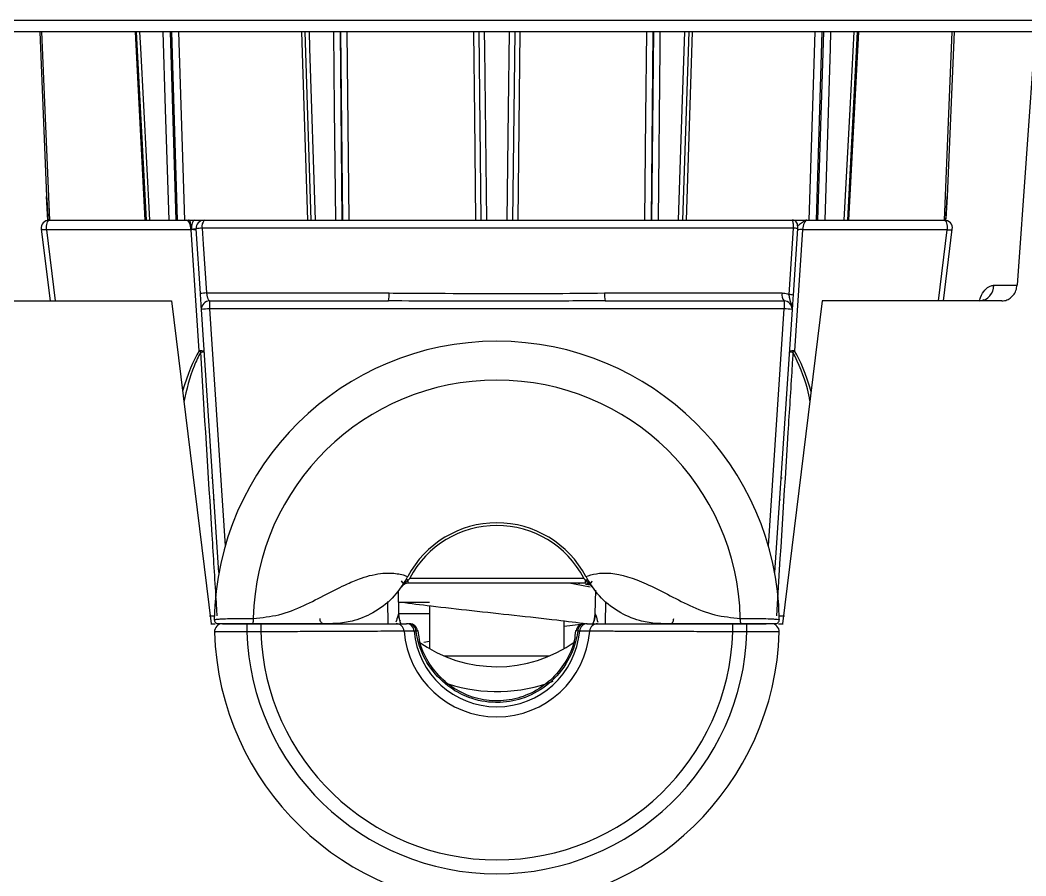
# Model space of a CAD drawing. Extents: x 6 to 134, y 3 to 97.
# Drawn here: x 56.317 to 58.186, y 4.373 to 5.963 of the extents above; entities that cross this region are included whole.
import ezdxf

# ---------------------------------------------------------------- set-up
doc = ezdxf.new("R2010")
doc.units = 0
doc.header["$MEASUREMENT"] = 0
doc.layers.add('OBJECT', color=7, linetype='CONTINUOUS')

msp = doc.modelspace()

# ---------------------------------------------------------------- linework, layer by layer
at = {"layer": 'OBJECT'}
for p, q in [((55.1074, 5.9633), (59.2995, 5.9633)), ((56.3538, 5.9414), (56.3666, 5.6356)), ((56.3725, 5.5914), (56.3579, 5.9414)), ((56.533, 5.9414), (56.5514, 5.5914)), ((56.596, 5.9414), (56.607, 5.5914)), ((56.6102, 5.5914), (56.5993, 5.9414)), ((56.6119, 5.9414), (56.6229, 5.5914)), ((56.8464, 5.9414), (56.8577, 5.5914)), ((56.9119, 5.9414), (56.9155, 5.5914)), ((56.917, 5.5914), (56.9134, 5.9414)), ((56.9248, 5.9414), (56.9284, 5.5914)), ((57.1742, 5.5914), (57.1703, 5.9414)), ((57.2366, 5.9414), (57.2327, 5.5914)), ((57.2461, 5.9414), (57.2422, 5.5914)), ((57.4934, 5.9414), (57.4899, 5.5914)), ((57.4914, 5.5914), (57.495, 5.9414)), ((57.5491, 5.5914), (57.5605, 5.9414)), ((57.5662, 5.9414), (57.5549, 5.5914)), ((57.8076, 5.9414), (57.7966, 5.5914)), ((57.7998, 5.5914), (57.8108, 5.9414)), ((57.8554, 5.5914), (57.8738, 5.9414)), ((57.8752, 5.9414), (57.8568, 5.5914)), ((58.049, 5.9414), (58.0344, 5.5914)), ((58.053, 5.9414), (58.0402, 5.6356)), ((58.2039, 5.9414), (58.1702, 5.4705)), ((56.3688, 5.5908), (56.3666, 5.6356)), ((58.038, 5.591), (58.0402, 5.6356)), ((56.3717, 5.5914), (56.6274, 5.5914)), ((56.6301, 5.5914), (56.6404, 5.5914)), ((56.6404, 5.5914), (56.6419, 5.5914)), ((56.6595, 5.5914), (57.7524, 5.5914)), ((57.7791, 5.5914), (58.0349, 5.5914)), ((56.3568, 5.5745), (56.3733, 5.4414)), ((56.6351, 5.5738), (56.3664, 5.5738)), ((56.3664, 5.5738), (56.3828, 5.4414)), ((56.65, 5.3485), (56.6351, 5.5738)), ((56.6525, 5.4549), (56.6445, 5.5754)), ((57.7546, 5.5766), (56.6558, 5.5766)), ((57.7464, 5.4532), (57.7546, 5.5766)), ((57.7621, 5.5758), (57.7539, 5.4523)), ((57.7715, 5.5738), (57.7565, 5.3485)), ((58.0402, 5.5738), (57.7715, 5.5738)), ((58.0238, 5.4414), (58.0402, 5.5738)), ((58.0333, 5.4414), (58.0498, 5.5745)), ((58.1266, 5.4705), (58.1702, 5.4705)), ((56.2652, 5.4414), (56.5988, 5.4414)), ((56.5988, 5.4414), (56.6724, 4.8414)), ((56.6638, 5.4561), (57.0032, 5.4561)), ((56.6695, 5.4414), (56.6695, 5.4266)), ((56.6695, 5.4414), (57.0018, 5.4414)), ((57.4034, 5.4561), (57.7335, 5.4561)), ((57.4048, 5.4414), (57.7371, 5.4414)), ((57.8081, 5.4414), (57.7344, 4.8414)), ((57.7371, 5.4414), (57.7371, 5.4266)), ((58.1416, 5.4414), (57.8081, 5.4414)), ((56.687, 4.9365), (56.6545, 5.4254)), ((57.7371, 5.4266), (56.6695, 5.4266)), ((56.6695, 5.4266), (56.6987, 4.9864)), ((57.7079, 4.9864), (57.7371, 5.4266)), ((57.7521, 5.4254), (57.7196, 4.9365)), ((56.673, 5.1125), (56.6753, 5.1125)), ((57.7313, 5.1125), (57.7336, 5.1125)), ((56.678, 5.0714), (56.6764, 5.0714)), ((57.7286, 5.0714), (57.7305, 5.0714)), ((57.0377, 4.9291), (57.0369, 4.9277)), ((57.0385, 4.9164), (57.0385, 4.9222)), ((57.3681, 4.9164), (57.0385, 4.9164)), ((57.0417, 4.9262), (57.0414, 4.9257)), ((57.0417, 4.9262), (57.3648, 4.9262)), ((57.3767, 4.909), (57.3378, 4.9164)), ((57.3575, 4.9156), (57.3507, 4.9164)), ((57.3652, 4.9257), (57.3648, 4.9262)), ((57.3681, 4.9164), (57.3681, 4.9222)), ((57.3697, 4.9277), (57.3689, 4.9291)), ((57.0211, 4.8594), (57.0204, 4.9025)), ((57.3768, 4.9132), (57.3684, 4.9143)), ((57.3865, 4.9034), (57.3857, 4.8594)), ((57.0014, 4.8414), (57.0009, 4.8828)), ((57.0207, 4.8814), (57.0784, 4.8814)), ((57.4055, 4.8414), (57.4059, 4.8827)), ((57.0784, 4.86), (57.0211, 4.86)), ((57.0784, 4.8748), (57.0784, 4.7949)), ((56.6692, 4.8561), (56.6785, 4.8561)), ((56.6719, 4.8414), (56.6797, 4.8414)), ((56.7387, 4.8414), (56.7387, 4.8264)), ((56.7387, 4.8414), (56.7647, 4.8414)), ((56.7647, 4.8414), (56.7647, 4.8264)), ((57.0161, 4.8414), (57.0354, 4.8414)), ((57.3284, 4.7949), (57.3284, 4.8466)), ((57.3714, 4.8414), (57.3907, 4.8414)), ((57.6422, 4.8264), (57.6422, 4.8414)), ((57.6422, 4.8414), (57.6682, 4.8414)), ((57.6682, 4.8264), (57.6682, 4.8414)), ((57.727, 4.8414), (57.7355, 4.8414)), ((57.7281, 4.8561), (57.7378, 4.8561)), ((56.7647, 4.8264), (56.7387, 4.8264)), ((57.0533, 4.8277), (57.0496, 4.8276)), ((57.3642, 4.8406), (57.3284, 4.8362)), ((57.3573, 4.8276), (57.3536, 4.8277)), ((57.6682, 4.8264), (57.6422, 4.8264)), ((57.0784, 4.808), (57.0678, 4.8067)), ((57.1054, 4.7814), (57.3014, 4.7814))]:
    msp.add_line(p, q, dxfattribs=at)
at = {"layer": 'OBJECT', "flags": 128}
for points in [[(56.55, 5.5914), (56.5399, 5.7843), (56.5317, 5.9414)], [(56.5394, 5.9414), (56.541, 5.9113), (56.5579, 5.5914)], [(56.5942, 5.5914), (56.5878, 5.7979), (56.5833, 5.9414)], [(56.852, 5.5914), (56.8458, 5.7843), (56.8407, 5.9414)], [(56.8545, 5.9414), (56.8555, 5.9113), (56.8658, 5.5914)], [(56.9039, 5.5914), (56.9019, 5.7979), (56.9004, 5.9414)], [(57.1646, 5.5914), (57.1625, 5.7843), (57.1607, 5.9414)], [(57.1801, 5.9414), (57.1805, 5.9113), (57.1841, 5.5914)], [(57.2228, 5.5914), (57.2251, 5.7979), (57.2267, 5.9414)], [(57.4785, 5.5914), (57.4804, 5.7843), (57.482, 5.9414)], [(57.5065, 5.9414), (57.5062, 5.9113), (57.5029, 5.5914)], [(57.541, 5.5914), (57.5477, 5.7979), (57.5524, 5.9414)], [(57.7839, 5.5914), (57.79, 5.7843), (57.7949, 5.9414)], [(57.8236, 5.9414), (57.8227, 5.9113), (57.8126, 5.5914)], [(57.849, 5.5914), (57.8599, 5.7979), (57.8674, 5.9414)], [(56.3664, 5.5738), (56.3663, 5.5771), (56.3665, 5.5803), (56.3669, 5.5833), (56.3676, 5.586), (56.3684, 5.5883), (56.3694, 5.59), (56.3705, 5.591), (56.3717, 5.5914)], [(56.6419, 5.5914), (56.6406, 5.591), (56.6393, 5.59), (56.6382, 5.5883), (56.6372, 5.586), (56.6365, 5.5833), (56.636, 5.5803), (56.6358, 5.5771), (56.6358, 5.5738)], [(58.0349, 5.5914), (58.036, 5.591), (58.0371, 5.59), (58.0381, 5.5883), (58.039, 5.586), (58.0396, 5.5833), (58.0401, 5.5803), (58.0402, 5.5771), (58.0402, 5.5738)], [(56.3664, 5.5738), (56.3638, 5.5737), (56.3615, 5.5737), (56.3596, 5.5737), (56.3582, 5.5739), (56.3572, 5.5742), (56.3568, 5.5745), (56.3568, 5.5745)], [(56.6558, 5.5766), (56.6578, 5.5467), (56.6638, 5.4561)], [(56.8807, 4.8414), (56.8795, 4.8416), (56.8785, 4.8421), (56.8775, 4.843), (56.8766, 4.8443), (56.8758, 4.8457), (56.8753, 4.8474), (56.875, 4.8493), (56.8748, 4.8512)], [(57.5262, 4.8414), (57.5273, 4.8416), (57.5284, 4.8421), (57.5294, 4.843), (57.5303, 4.8443), (57.531, 4.8457), (57.5316, 4.8474), (57.5319, 4.8493), (57.532, 4.8512)]]:
    msp.add_lwpolyline(points, dxfattribs=at)
at = {"layer": 'OBJECT'}
for centre, radius, start, end in [((56.3717, 5.5764), 0.015, 90, 187.0635), ((56.6595, 5.5764), 0.015, 90, 183.8), ((56.6732, 5.58), 0.0178, 140.4042, 191.0086), ((57.7524, 5.5814), 0.01, 356.2, 90), ((58.0349, 5.5764), 0.015, 352.9365, 90), ((56.6381, 5.5608), 0.0132, 60.1129, 100.0274), ((56.6582, 5.5042), 0.0725, 91.9309, 100.8515), ((57.753, 5.5287), 0.048, 79.1128, 88.0754), ((57.7689, 5.5594), 0.0147, 79.7026, 118.6147), ((58.0438, 5.5902), 0.0168, 257.5467, 290.906), ((58.0986, 5.4694), 0.0281, 274.2429, 2.2345), ((56.6663, 5.3825), 0.0737, 91.9453, 100.771), ((56.6695, 5.4264), 0.015, 90, 183.8), ((56.9621, 5.4525), 0.0413, 344.352, 5.0193), ((57.4445, 5.4525), 0.0413, 174.9807, 195.648), ((57.7513, 5.4527), 0.0182, 169.1838, 218.5073), ((57.7371, 5.4264), 0.015, 356.2, 90), ((57.7447, 5.4044), 0.0488, 79.1954, 88.0607), ((56.68, 5.211), 0.2159, 92.8032, 96.7898), ((57.7266, 5.211), 0.2159, 83.2102, 87.1968), ((57.2033, 4.8414), 0.525, 90, 179.2111), ((57.2033, 4.8414), 0.525, 0.8091, 90), ((56.6527, 5.334), 0.0147, 61.3853, 100.2974), ((56.6282, 5.3177), 0.0378, 49.0408, 54.6725), ((56.6505, 5.4006), 0.0545, 272.6188, 279.761), ((57.7539, 5.334), 0.0147, 79.7026, 118.6147), ((57.7561, 5.4006), 0.0545, 260.239, 267.3812), ((57.7784, 5.3177), 0.0378, 125.3275, 130.9592), ((57.2033, 4.8414), 0.4526, 1.2603, 178.7397), ((57.2033, 4.8414), 0.1874, 27.9166, 152.0834), ((57.2033, 4.8415), 0.1824, 27.6786, 152.3214), ((57.1917, 5.0243), 0.1953, 211.8654, 214.3723), ((57.0385, 4.9014), 0.015, 90, 145.1549), ((57.3681, 4.9014), 0.015, 34.8448, 90), ((57.2149, 5.0243), 0.1953, 325.6275, 328.1344), ((56.6936, 4.8264), 0.015, 90, 181.6897), ((57.016, 4.8265), 0.0149, 4.0247, 89.5994), ((57.0679, 4.8602), 0.047, 180.9444, 203.6478), ((57.0351, 4.8269), 0.0145, 3.1483, 88.5707), ((57.0388, 4.8269), 0.0145, 3.0926, 88.4481), ((57.041, 4.8264), 0.015, 8.1065, 89.9927), ((57.3658, 4.8264), 0.015, 90.0073, 171.8935), ((57.3681, 4.8269), 0.0145, 91.5519, 176.9074), ((57.3718, 4.8269), 0.0145, 91.4293, 176.8517), ((57.3908, 4.8265), 0.0149, 90.4006, 175.9753), ((57.3389, 4.8602), 0.047, 336.3522, 359.0556), ((57.7132, 4.8264), 0.015, 358.3479, 90.0003), ((57.2034, 4.8414), 0.525, 181.6944, 270), ((57.2034, 4.8414), 0.465, 181.8486, 358.1514), ((57.2034, 4.8414), 0.439, 181.9581, 358.0419), ((57.2034, 4.8414), 0.1731, 184.5789, 355.4211), ((57.2034, 4.8414), 0.1545, 185.1023, 354.8977), ((57.2034, 4.8414), 0.525, 270, 358.329), ((57.2034, 5.0114), 0.25, 234.2479, 305.561), ((57.2034, 5.0122), 0.297, 252.2307, 290.6824)]:
    msp.add_arc(centre, radius, start, end, dxfattribs=at)
for centre, major_axis, ratio, start_param, end_param in [((56.6294, 5.5764), (-0.0023, 0.015), 0.351276, 4.488014, 6.229852), ((57.7771, 5.5764), (0.0023, 0.015), 0.351276, 0.053333, 1.795172), ((56.6294, 5.5764), (0.0151, -0.001), 0.154401, 5.105582, 5.160797), ((56.7756, 4.0988), (-0.0816, 1.2851), 0.159803, 0.225532, 0.407048), ((57.631, 4.0988), (0.0816, 1.2851), 0.159803, 5.875233, 6.057653)]:
    msp.add_ellipse(centre, major_axis=major_axis, ratio=ratio, start_param=start_param, end_param=end_param, dxfattribs=at)
for points, knots in [([(57.2034, 5.9414), (57.1341, 5.9414), (56.9944, 5.9414), (56.785, 5.9414), (56.5402, 5.9414), (56.2655, 5.9414), (55.9734, 5.9414), (55.7065, 5.9414), (55.4737, 5.9414), (55.2767, 5.9414), (55.1783, 5.9414), (55.1298, 5.9414)], [0, 0, 0, 0, 0.080452, 0.162157, 0.245044, 0.37189, 0.500054, 0.628218, 0.755064, 0.879355, 1, 1, 1, 1]), ([(59.2771, 5.9414), (59.2456, 5.9414), (59.1821, 5.9414), (59.0649, 5.9414), (58.9082, 5.9414), (58.7001, 5.9414), (58.4335, 5.9414), (58.1414, 5.9414), (57.8331, 5.9414), (57.5186, 5.9414), (57.3074, 5.9414), (57.2034, 5.9414)], [0, 0, 0, 0, 0.080452, 0.162157, 0.245044, 0.37189, 0.500054, 0.628218, 0.755064, 0.879355, 1, 1, 1, 1]), ([(56.3666, 5.6356), (56.3667, 5.6347), (56.3676, 5.6198), (56.3686, 5.6049), (56.3695, 5.5909)], [0, 0, 0, 0, 0.062385, 1, 1, 1, 1]), ([(58.0402, 5.6356), (58.0402, 5.6347), (58.0393, 5.6198), (58.0383, 5.605), (58.0374, 5.591)], [0, 0, 0, 0, 0.062539, 1, 1, 1, 1]), ([(56.6274, 5.5914), (56.6275, 5.5914), (56.6284, 5.5914), (56.6292, 5.5914), (56.6301, 5.5914)], [0, 0, 0, 0, 0.043807, 1, 1, 1, 1]), ([(56.6351, 5.5738), (56.635, 5.5744), (56.635, 5.5753), (56.6348, 5.5779), (56.6346, 5.5815), (56.6342, 5.5858), (56.6335, 5.5892), (56.6325, 5.5909), (56.6312, 5.5914), (56.6304, 5.5914), (56.6301, 5.5914)], [0, 0, 0, 0, 0.0576, 0.105326, 0.282084, 0.45856, 0.647789, 0.842692, 0.950285, 1, 1, 1, 1]), ([(56.6419, 5.5914), (56.6444, 5.5914), (56.6497, 5.5914), (56.6559, 5.5914), (56.6585, 5.5914), (56.6594, 5.5914), (56.6595, 5.5914), (56.6595, 5.5914)], [0, 0, 0, 0, 0.244445, 0.536631, 0.830129, 0.879803, 1, 1, 1, 1]), ([(57.7546, 5.5766), (57.7546, 5.5783), (57.7546, 5.5817), (57.7543, 5.5862), (57.7537, 5.5895), (57.753, 5.5912), (57.7526, 5.5913), (57.7524, 5.5914)], [0, 0, 0, 0, 0.218103, 0.434226, 0.651153, 0.868897, 1, 1, 1, 1]), ([(57.7524, 5.5914), (57.7527, 5.5914), (57.7533, 5.5914), (57.7586, 5.5914), (57.7671, 5.5914), (57.7745, 5.5914), (57.7783, 5.5914), (57.7791, 5.5914), (57.7791, 5.5914)], [0, 0, 0, 0, 0.2008618, 0.4012668, 0.697466, 0.9405125, 0.9955155, 1, 1, 1, 1]), ([(57.7791, 5.5914), (57.7791, 5.5914), (57.7781, 5.5914), (57.7761, 5.5909), (57.772, 5.5882), (57.7672, 5.5836), (57.763, 5.5813), (57.7626, 5.5809), (57.7624, 5.5807)], [0, 0, 0, 0, 0.004686, 0.183733, 0.356509, 0.700957, 0.869472, 1, 1, 1, 1]), ([(56.6445, 5.5754), (56.6444, 5.5753), (56.6441, 5.5751), (56.6414, 5.5748), (56.6384, 5.5744), (56.6364, 5.5739), (56.6358, 5.5738)], [0, 0, 0, 0, 0.295792, 0.591536, 0.888648, 1, 1, 1, 1]), ([(57.7624, 5.5807), (57.7624, 5.5807), (57.7624, 5.5805), (57.7623, 5.5796), (57.7622, 5.5783), (57.7621, 5.5769), (57.7621, 5.5761), (57.7621, 5.5758)], [0, 0, 0, 0, 0.2270731, 0.4541632, 0.6800436, 0.8999998, 1, 1, 1, 1]), ([(58.101, 5.4432), (58.1014, 5.4448), (58.1036, 5.4525), (58.1103, 5.4621), (58.1188, 5.4695), (58.1244, 5.4702), (58.1266, 5.4705)], [0, 0, 0, 0, 0.092194, 0.435672, 0.778732, 1, 1, 1, 1]), ([(58.1416, 5.4414), (58.1433, 5.4415), (58.1481, 5.4418), (58.1558, 5.4449), (58.1632, 5.4515), (58.1686, 5.4603), (58.1697, 5.4671), (58.1702, 5.4705)], [0, 0, 0, 0, 0.119375, 0.340233, 0.560698, 0.78033, 1, 1, 1, 1]), ([(56.6545, 5.4254), (56.6545, 5.4255), (56.6545, 5.4259), (56.6542, 5.4294), (56.6538, 5.4361), (56.6532, 5.4449), (56.6528, 5.4515), (56.6525, 5.4549)], [0, 0, 0, 0, 0.139487, 0.361921, 0.577746, 0.78878, 1, 1, 1, 1]), ([(56.6638, 5.4561), (56.6639, 5.4553), (56.6642, 5.4536), (56.6647, 5.4512), (56.6653, 5.4489), (56.6659, 5.4469), (56.6665, 5.4451), (56.6672, 5.4436), (56.668, 5.4424), (56.6687, 5.4416), (56.6692, 5.4415), (56.6695, 5.4414)], [0, 0, 0, 0, 0.099703, 0.20273, 0.305448, 0.411026, 0.518937, 0.629495, 0.742224, 0.857617, 1, 1, 1, 1]), ([(57.4048, 5.4414), (57.3948, 5.4414), (57.3448, 5.4413), (57.2775, 5.4408), (57.1532, 5.4405), (57.0689, 5.441), (57.0018, 5.4414)], [0, 0, 0, 0, 0.07443, 0.372178, 0.500914, 1, 1, 1, 1]), ([(57.0032, 5.4561), (57.0231, 5.456), (57.1219, 5.4554), (57.2558, 5.4547), (57.369, 5.4558), (57.4034, 5.4561)], [0, 0, 0, 0, 0.1497608, 0.7418735, 1, 1, 1, 1]), ([(57.7335, 5.4561), (57.7369, 5.4558), (57.7414, 5.4554), (57.7454, 5.4536), (57.7464, 5.4532)], [0, 0, 0, 0, 0.7675467, 1, 1, 1, 1]), ([(57.7521, 5.4254), (57.7521, 5.4254), (57.7525, 5.4323), (57.7482, 5.4406), (57.7467, 5.4506), (57.7464, 5.4532)], [0, 0, 0, 0, 0.005395, 0.748175, 1, 1, 1, 1]), ([(57.7539, 5.4523), (57.7537, 5.4492), (57.7532, 5.4428), (57.7527, 5.4344), (57.7523, 5.429), (57.7522, 5.4265), (57.7521, 5.4256), (57.7521, 5.4254), (57.7521, 5.4254)], [0, 0, 0, 0, 0.267272, 0.534234, 0.810742, 0.957992, 0.994439, 1, 1, 1, 1]), ([(58.1075, 5.4432), (58.1075, 5.4433), (58.1077, 5.4434), (58.1043, 5.4412), (58.1015, 5.4417), (58.1007, 5.4418)], [0, 0, 0, 0, 0.238894, 0.768831, 1, 1, 1, 1]), ([(56.653, 5.3462), (56.6486, 5.3377), (56.6339, 5.3088), (56.6268, 5.2763), (56.6218, 5.2534)], [0, 0, 0, 0, 0.294337, 1, 1, 1, 1]), ([(56.6837, 4.8561), (56.6831, 4.8661), (56.68, 4.916), (56.6697, 5.0794), (56.6601, 5.2327), (56.653, 5.3462)], [0, 0, 0, 0, 0.061092, 0.305458, 1, 1, 1, 1]), ([(57.7536, 5.3462), (57.753, 5.3362), (57.7499, 5.2863), (57.7396, 5.123), (57.73, 4.9696), (57.7228, 4.8561)], [0, 0, 0, 0, 0.061092, 0.305458, 1, 1, 1, 1]), ([(57.7853, 5.2558), (57.7839, 5.2632), (57.7777, 5.2951), (57.7641, 5.324), (57.7536, 5.3462)], [0, 0, 0, 0, 0.234448, 1, 1, 1, 1]), ([(56.7508, 4.8513), (56.7669, 4.8529), (56.8001, 4.856), (56.8451, 4.8747), (56.8867, 4.896), (56.922, 4.9142), (56.9503, 4.9259), (56.9726, 4.9325), (56.9964, 4.9362), (57.0155, 4.9352), (57.0297, 4.932), (57.035, 4.9301), (57.0377, 4.9291)], [0, 0, 0, 0, 0.12023, 0.249063, 0.378438, 0.502966, 0.588812, 0.660127, 0.735141, 0.859776, 0.928268, 1, 1, 1, 1]), ([(57.3689, 4.9291), (57.3746, 4.9311), (57.3855, 4.9347), (57.4216, 4.9371), (57.4826, 4.9179), (57.5468, 4.8807), (57.6064, 4.856), (57.6397, 4.8529), (57.6558, 4.8513)], [0, 0, 0, 0, 0.140311, 0.265172, 0.496385, 0.750484, 0.879548, 1, 1, 1, 1]), ([(57.0369, 4.9277), (57.0294, 4.9156), (57.0139, 4.8906), (56.979, 4.863), (56.9429, 4.8473), (56.9143, 4.8419), (56.8998, 4.8415), (56.8949, 4.8414)], [0, 0, 0, 0, 0.242551, 0.499226, 0.749212, 0.916111, 1, 1, 1, 1]), ([(57.0344, 4.9184), (57.0335, 4.9175), (57.0305, 4.915), (57.0278, 4.9122), (57.0262, 4.91), (57.0262, 4.91)], [0, 0, 0, 0, 0.318845, 0.98871, 1, 1, 1, 1]), ([(57.0385, 4.9222), (57.0379, 4.9216), (57.0366, 4.9203), (57.0352, 4.9191), (57.0344, 4.9184)], [0, 0, 0, 0, 0.428433, 1, 1, 1, 1]), ([(57.0414, 4.9257), (57.0412, 4.9255), (57.0402, 4.9243), (57.0393, 4.9231), (57.0385, 4.9222)], [0, 0, 0, 0, 0.2098499, 1, 1, 1, 1]), ([(57.3681, 4.9222), (57.3673, 4.9231), (57.3664, 4.9243), (57.3654, 4.9255), (57.3652, 4.9257)], [0, 0, 0, 0, 0.790141, 1, 1, 1, 1]), ([(57.3722, 4.9184), (57.3714, 4.919), (57.37, 4.9203), (57.3686, 4.9216), (57.3681, 4.9222)], [0, 0, 0, 0, 0.571251, 1, 1, 1, 1]), ([(57.5117, 4.8414), (57.5068, 4.8415), (57.4923, 4.8419), (57.4637, 4.8473), (57.4276, 4.863), (57.3927, 4.8906), (57.3772, 4.9156), (57.3697, 4.9277)], [0, 0, 0, 0, 0.083889, 0.250788, 0.500774, 0.757449, 1, 1, 1, 1]), ([(57.3804, 4.91), (57.3803, 4.91), (57.3788, 4.9122), (57.3761, 4.915), (57.3731, 4.9175), (57.3722, 4.9184)], [0, 0, 0, 0, 0.011294, 0.681419, 1, 1, 1, 1]), ([(57.0256, 4.8814), (57.0437, 4.8791), (57.0845, 4.8738), (57.1569, 4.8658), (57.2367, 4.8571), (57.3112, 4.8489), (57.3526, 4.8437), (57.3708, 4.8414)], [0, 0, 0, 0, 0.170804, 0.384902, 0.600619, 0.823625, 1, 1, 1, 1]), ([(56.6783, 4.8487), (56.6784, 4.8478), (56.6786, 4.846), (56.6804, 4.8434), (56.683, 4.8417), (56.6851, 4.8415), (56.6861, 4.8414)], [0, 0, 0, 0, 0.238672, 0.496074, 0.755675, 1, 1, 1, 1]), ([(56.6784, 4.8488), (56.6784, 4.8488), (56.6784, 4.8488), (56.6785, 4.8489), (56.6786, 4.849), (56.6786, 4.849), (56.6787, 4.849), (56.6787, 4.849), (56.6787, 4.849), (56.6787, 4.849), (56.6787, 4.849), (56.6787, 4.849), (56.6787, 4.849), (56.6787, 4.849), (56.6787, 4.849), (56.6787, 4.849), (56.6789, 4.8491), (56.6796, 4.8493), (56.6824, 4.8497), (56.6894, 4.8502), (56.7013, 4.8507), (56.7155, 4.8511), (56.7318, 4.8513), (56.7435, 4.8513), (56.7508, 4.8513)], [0, 0, 0, 0, 0.02413, 0.041415, 0.050089, 0.054434, 0.056608, 0.057696, 0.05824, 0.058512, 0.058648, 0.058716, 0.05875, 0.058767, 0.058775, 0.058779, 0.058784, 0.107667, 0.202542, 0.343248, 0.529545, 0.670794, 0.796437, 1, 1, 1, 1]), ([(56.7487, 4.8414), (56.7417, 4.8414), (56.7312, 4.8414), (56.7177, 4.8414), (56.7083, 4.8414), (56.7, 4.8414), (56.6934, 4.8414), (56.6884, 4.8414), (56.6869, 4.8414), (56.6861, 4.8414)], [0, 0, 0, 0, 0.244909, 0.368712, 0.49291, 0.618306, 0.7443, 0.871773, 1, 1, 1, 1]), ([(56.6937, 4.8414), (56.6942, 4.8414), (56.6953, 4.8414), (56.7032, 4.8414), (56.7147, 4.8414), (56.7273, 4.8414), (56.7355, 4.8414), (56.7387, 4.8414)], [0, 0, 0, 0, 0.216101, 0.432201, 0.648357, 0.864603, 1, 1, 1, 1]), ([(56.7508, 4.8513), (56.7508, 4.8501), (56.7507, 4.8482), (56.7505, 4.8458), (56.7502, 4.8442), (56.7499, 4.843), (56.7494, 4.8417), (56.749, 4.8415), (56.7487, 4.8414)], [0, 0, 0, 0, 0.23952, 0.368401, 0.5, 0.631599, 0.76048, 1, 1, 1, 1]), ([(56.8949, 4.8414), (56.8864, 4.8414), (56.8725, 4.8414), (56.8356, 4.8414), (56.7919, 4.8414), (56.763, 4.8414), (56.7487, 4.8414)], [0, 0, 0, 0, 0.4362509, 0.7159852, 0.8593528, 1, 1, 1, 1]), ([(56.7647, 4.8414), (56.7934, 4.8414), (56.8508, 4.8414), (56.9273, 4.8414), (56.9854, 4.8414), (57.0093, 4.8414), (57.0154, 4.8414), (57.0161, 4.8414)], [0, 0, 0, 0, 0.2418962, 0.4837877, 0.7258007, 0.967737, 1, 1, 1, 1]), ([(57.021, 4.8594), (57.0205, 4.8588), (57.0196, 4.8577), (57.0171, 4.8484), (57.0159, 4.844)], [0, 0, 0, 0, 0.517404, 1, 1, 1, 1]), ([(57.0241, 4.8461), (57.0229, 4.8488), (57.021, 4.8531), (57.0215, 4.8576), (57.0217, 4.8594)], [0, 0, 0, 0, 0.627188, 1, 1, 1, 1]), ([(57.3856, 4.8594), (57.3856, 4.8589), (57.386, 4.8548), (57.3847, 4.8485), (57.3825, 4.8433), (57.3817, 4.8414)], [0, 0, 0, 0, 0.080311, 0.660942, 1, 1, 1, 1]), ([(57.3859, 4.8594), (57.3864, 4.8588), (57.3873, 4.8577), (57.3897, 4.8484), (57.3909, 4.844)], [0, 0, 0, 0, 0.517404, 1, 1, 1, 1]), ([(57.3907, 4.8414), (57.3914, 4.8414), (57.3976, 4.8414), (57.4215, 4.8414), (57.4795, 4.8414), (57.556, 4.8414), (57.6135, 4.8414), (57.6422, 4.8414)], [0, 0, 0, 0, 0.032263, 0.274199, 0.516212, 0.758104, 1, 1, 1, 1]), ([(57.6578, 4.8414), (57.6436, 4.8414), (57.6147, 4.8414), (57.5709, 4.8414), (57.5341, 4.8414), (57.5202, 4.8414), (57.5117, 4.8414)], [0, 0, 0, 0, 0.140647, 0.284015, 0.563749, 1, 1, 1, 1]), ([(57.6578, 4.8414), (57.6576, 4.8415), (57.6572, 4.8417), (57.6567, 4.843), (57.6564, 4.8442), (57.6561, 4.8458), (57.6558, 4.8482), (57.6558, 4.8501), (57.6558, 4.8513)], [0, 0, 0, 0, 0.2395196, 0.368401, 0.5, 0.631599, 0.7604804, 1, 1, 1, 1]), ([(57.6558, 4.8513), (57.663, 4.8513), (57.6748, 4.8513), (57.6911, 4.8511), (57.7053, 4.8507), (57.7172, 4.8502), (57.7249, 4.8496), (57.7283, 4.8491), (57.7279, 4.8488), (57.7278, 4.8488)], [0, 0, 0, 0, 0.203366, 0.328893, 0.470015, 0.656171, 0.796757, 0.940075, 1, 1, 1, 1]), ([(57.7204, 4.8414), (57.7197, 4.8414), (57.7182, 4.8414), (57.7132, 4.8414), (57.7066, 4.8414), (57.6983, 4.8414), (57.6889, 4.8414), (57.6754, 4.8414), (57.6649, 4.8414), (57.6578, 4.8414)], [0, 0, 0, 0, 0.127948, 0.2557, 0.381419, 0.507091, 0.631016, 0.755091, 1, 1, 1, 1]), ([(57.6682, 4.8414), (57.6714, 4.8414), (57.6796, 4.8414), (57.6918, 4.8414), (57.7008, 4.8414), (57.7034, 4.8414), (57.7036, 4.8414)], [0, 0, 0, 0, 0.23179, 0.601986, 0.972026, 1, 1, 1, 1]), ([(57.7205, 4.8414), (57.7215, 4.8415), (57.7236, 4.8417), (57.7262, 4.8434), (57.728, 4.846), (57.7281, 4.8478), (57.7282, 4.8487)], [0, 0, 0, 0, 0.244325, 0.503926, 0.761328, 1, 1, 1, 1]), ([(56.7387, 4.8264), (56.7345, 4.8264), (56.7269, 4.8263), (56.7164, 4.8262), (56.7073, 4.8261), (56.6991, 4.8261), (56.6921, 4.826), (56.6863, 4.826), (56.682, 4.826), (56.6795, 4.8259), (56.6784, 4.8259), (56.6787, 4.8259), (56.6787, 4.8259)], [0, 0, 0, 0, 0.133341, 0.238679, 0.347069, 0.452371, 0.560723, 0.666004, 0.774337, 0.879622, 0.987959, 1, 1, 1, 1]), ([(57.0309, 4.8276), (57.0301, 4.8276), (57.0265, 4.8275), (57.016, 4.8274), (56.9953, 4.8272), (56.9678, 4.8271), (56.9348, 4.8269), (56.8966, 4.8267), (56.855, 4.8266), (56.8105, 4.8265), (56.7801, 4.8264), (56.7647, 4.8264)], [0, 0, 0, 0, 0.032154, 0.151403, 0.274127, 0.39341, 0.516158, 0.635387, 0.758071, 0.877306, 1, 1, 1, 1]), ([(57.0496, 4.8276), (57.0465, 4.8276), (57.0388, 4.8276), (57.0338, 4.8276), (57.0309, 4.8276)], [0, 0, 0, 0, 0.3979731, 1, 1, 1, 1]), ([(57.0559, 4.8285), (57.0556, 4.8283), (57.0553, 4.828), (57.0535, 4.8277), (57.0533, 4.8277)], [0, 0, 0, 0, 0.881243, 1, 1, 1, 1]), ([(57.3536, 4.8277), (57.3528, 4.823), (57.3492, 4.8016), (57.3332, 4.7637), (57.2975, 4.7242), (57.2517, 4.7001), (57.2183, 4.6948), (57.1848, 4.6951), (57.1543, 4.7009), (57.1126, 4.7229), (57.0783, 4.757), (57.0592, 4.7958), (57.0546, 4.8203), (57.0533, 4.8277)], [0, 0, 0, 0, 0.032909, 0.150369, 0.278004, 0.391723, 0.499879, 0.50608, 0.621572, 0.708641, 0.827409, 0.94822, 1, 1, 1, 1]), ([(57.3494, 4.8286), (57.3489, 4.8225), (57.3473, 4.8019), (57.3317, 4.7692), (57.3045, 4.7352), (57.2682, 4.7107), (57.2269, 4.6976), (57.1837, 4.6971), (57.1421, 4.709), (57.1055, 4.7324), (57.0775, 4.7654), (57.0606, 4.7989), (57.0582, 4.821), (57.0574, 4.8288)], [0, 0, 0, 0, 0.043477, 0.14547, 0.24655, 0.346683, 0.445988, 0.545045, 0.644174, 0.743681, 0.843708, 0.944827, 1, 1, 1, 1]), ([(57.3536, 4.8277), (57.3523, 4.8279), (57.3508, 4.8282), (57.3509, 4.8285), (57.351, 4.8285)], [0, 0, 0, 0, 0.881163, 1, 1, 1, 1]), ([(57.376, 4.8276), (57.3741, 4.8276), (57.3693, 4.8276), (57.3618, 4.8276), (57.3573, 4.8276)], [0, 0, 0, 0, 0.397973, 1, 1, 1, 1]), ([(57.6422, 4.8264), (57.6272, 4.8264), (57.5968, 4.8265), (57.5526, 4.8266), (57.5107, 4.8267), (57.4728, 4.8269), (57.4394, 4.8271), (57.412, 4.8272), (57.391, 4.8274), (57.3804, 4.8275), (57.3768, 4.8276), (57.376, 4.8276)], [0, 0, 0, 0, 0.119235, 0.241929, 0.361158, 0.483842, 0.603126, 0.725873, 0.845123, 0.967846, 1, 1, 1, 1]), ([(57.7281, 4.8259), (57.7281, 4.8259), (57.7284, 4.8259), (57.7274, 4.8259), (57.7249, 4.826), (57.7206, 4.826), (57.7149, 4.826), (57.7078, 4.8261), (57.6997, 4.8261), (57.6906, 4.8262), (57.68, 4.8263), (57.6724, 4.8264), (57.6682, 4.8264)], [0, 0, 0, 0, 0.011124, 0.116507, 0.224945, 0.330324, 0.438757, 0.544156, 0.652609, 0.758044, 0.866536, 1, 1, 1, 1])]:
    msp.add_open_spline(points, degree=3, knots=knots, dxfattribs=at)
for points in [[(57.0344, 4.9184), (57.0341, 4.9184), (57.0333, 4.9185), (57.0323, 4.9183), (57.0315, 4.918), (57.0312, 4.9175), (57.031, 4.9173)], [(57.0385, 4.9222), (57.038, 4.9224), (57.037, 4.9229), (57.0357, 4.9231), (57.0346, 4.9231), (57.0343, 4.9228), (57.0342, 4.9226)], [(57.3681, 4.9222), (57.3686, 4.9224), (57.3696, 4.9229), (57.3709, 4.9231), (57.372, 4.9231), (57.3723, 4.9228), (57.3724, 4.9226)], [(57.3722, 4.9184), (57.3725, 4.9184), (57.3733, 4.9185), (57.3742, 4.9183), (57.375, 4.9179), (57.3754, 4.9175), (57.3755, 4.9173)]]:
    msp.add_open_spline(points, degree=3, dxfattribs=at)

doc.saveas('drawing.dxf')
